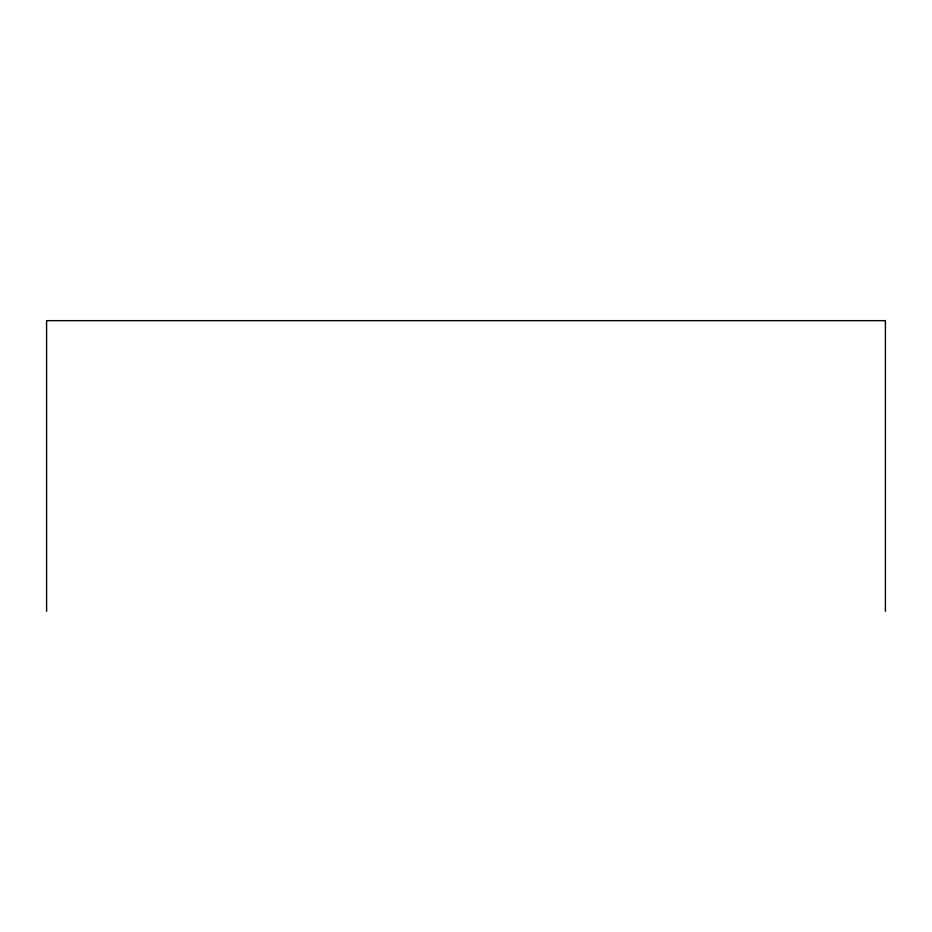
<?xml version="1.0" encoding="UTF-8"?>
<svg xmlns="http://www.w3.org/2000/svg" width="932" height="932" viewBox="0 0 932 932"><rect width="100%" height="100%" fill="white"/><g stroke="black" fill="none" stroke-linecap="round" stroke-linejoin="round"><path stroke-width="1.4" d="M885.4 611.334L885.4 320.666L46.6 320.666L46.6 611.334"/></g></svg>
